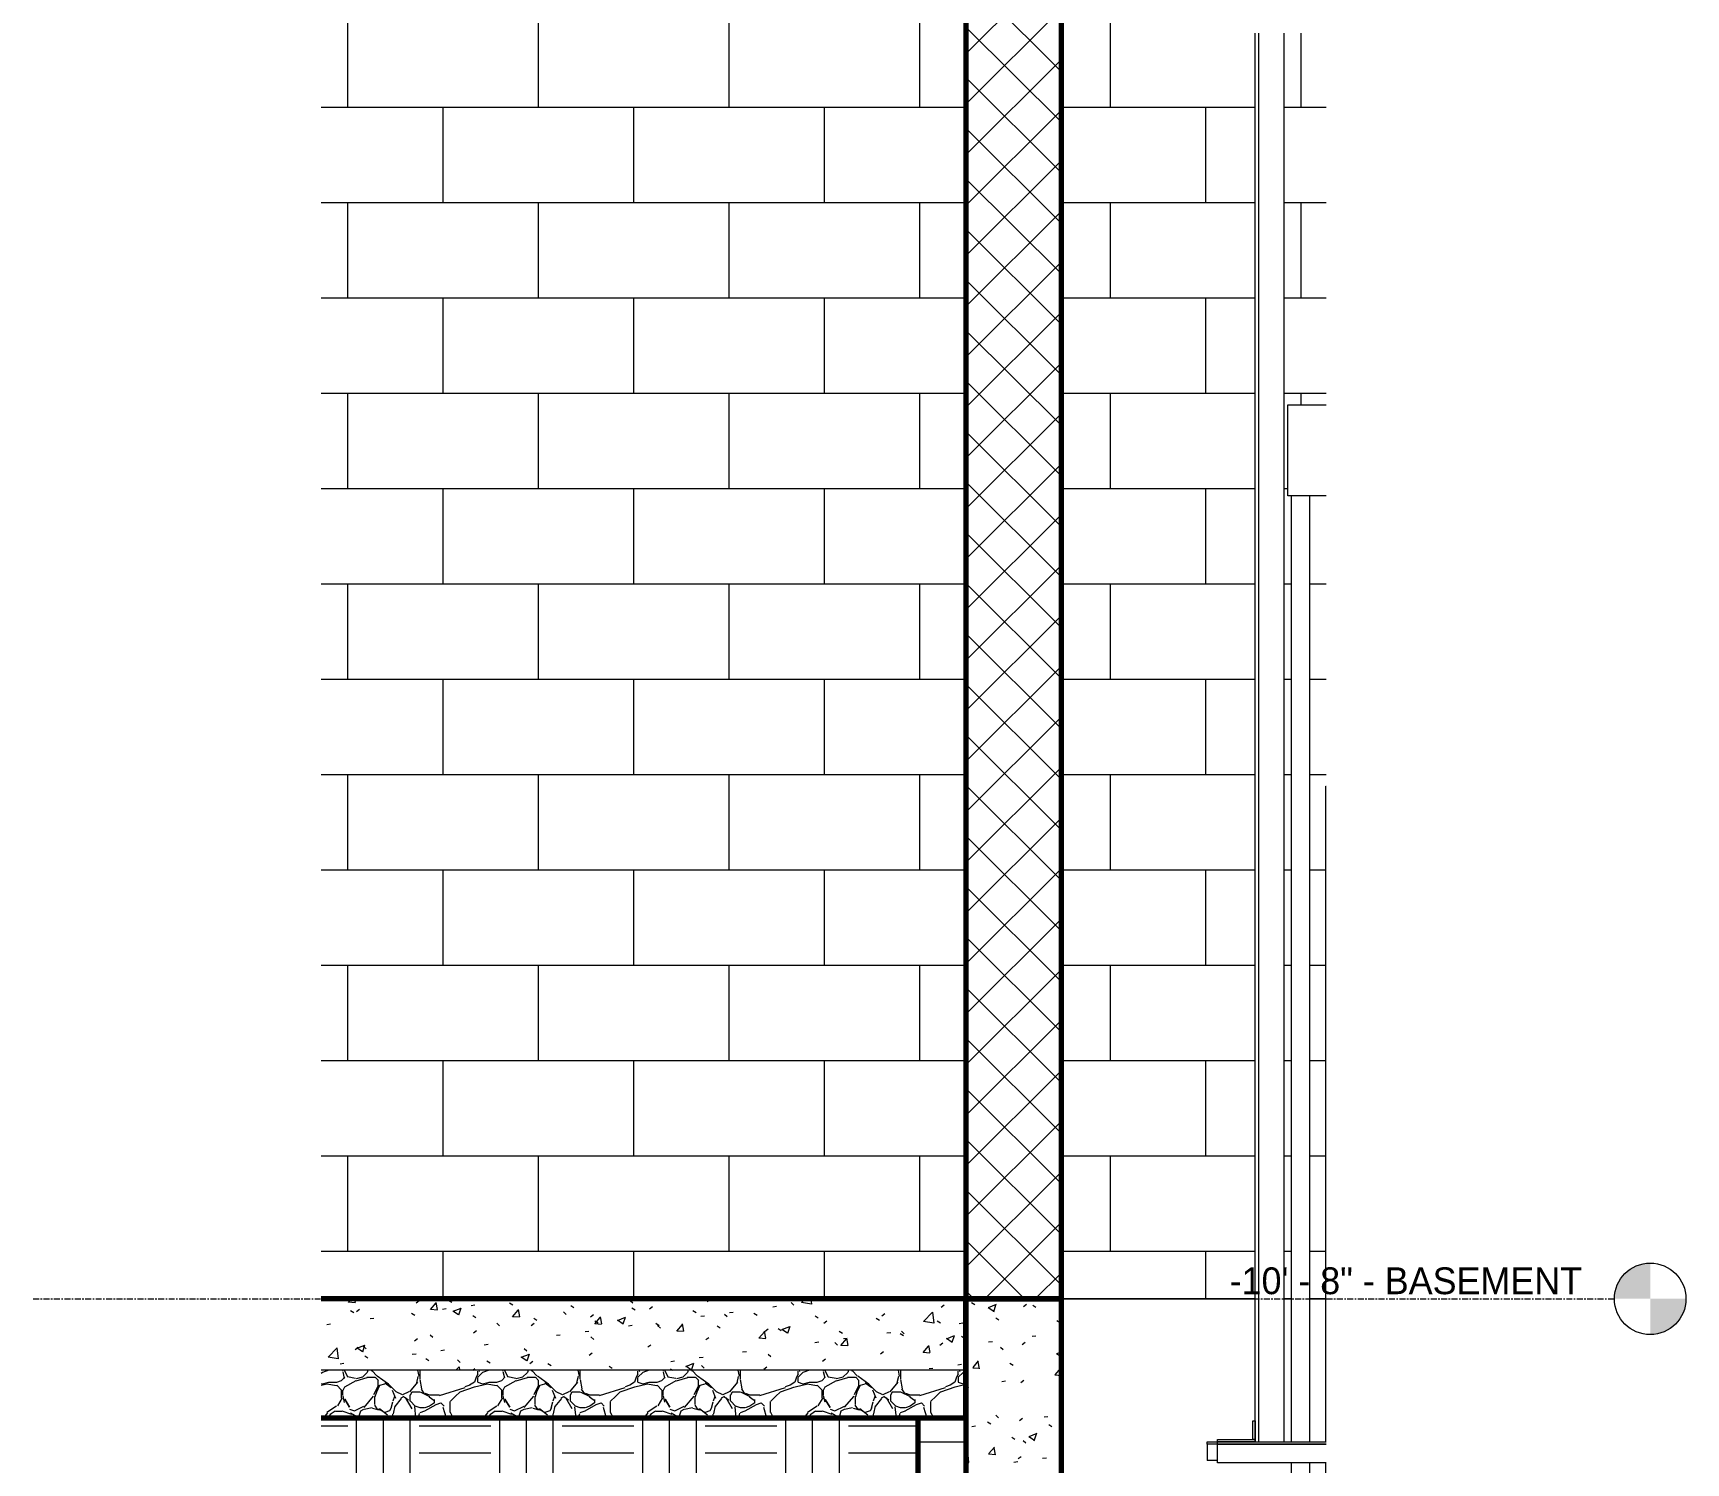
# Model space of a CAD drawing. Header units: inches. Extents: x -3449 to -2631, y -208 to 451.
# Drawn here: x -2769.7 to -2631.1, y -141.8 to -21.8 of the extents above; entities that cross this region are included whole.
import ezdxf

# ---------------------------------------------------------------- set-up
doc = ezdxf.new("R2010")
doc.units = ezdxf.units.IN
doc.header["$MEASUREMENT"] = 0
doc.linetypes.add('Grid Line 1_2_', pattern=[0.875, 0.5, -0.125, 0.125, -0.125])
for name, color, linetype, lineweight in [('0-4', 50, 'Continuous', 5), ('0-5', 55, 'Continuous', 18), ('A-FLOR-4', 192, 'Continuous', 70), ('A-FLOR-LEVL', 51, 'Continuous', 9), ('A-FLOR-LEVL-1', 51, 'Grid Line 1_2_', 9), ('A-FLOR-MCUT', 51, 'Continuous', 18), ('A-FLOR-PATT-1', 8, 'Continuous', 9), ('A-GENM-1', 135, 'Continuous', 9), ('A-WALL-1', 55, 'Continuous', 18), ('A-WALL-9', 250, 'Continuous', 70), ('A-WALL-PATT-1', 135, 'Continuous', 9), ('A-WALL-PATT-5', 45, 'Continuous', 9), ('C-TOPO', 7, 'Continuous', 9), ('C-TOPO-1', 7, 'Continuous', 70), ('C-TOPO-2', 135, 'Continuous', 9), ('G-IMPT-1', 1, 'Continuous', 9), ('S-FNDN-3', 55, 'Continuous', 18), ('S-FNDN-4', 250, 'Continuous', 70)]:
    doc.layers.add(name, color=color, linetype=linetype, lineweight=lineweight)
doc.styles.add('Century Gothic', font='ufonts.com_century-gothic.ttf', dxfattribs={"height": 2.25})
pattern_1 = [(0, (-3127.324, 138.832), (6, 6), [6, -6]), (0, (-3127.324, 141.082), (6, 6), [6, -6]), (0, (-3127.324, 143.332), (6, 6), [6, -6]), (90, (-3126.574, 144.082), (-6, 6), [6, -6]), (90, (-3124.324, 144.082), (-6, 6), [6, -6]), (90, (-3122.074, 144.082), (-6, 6), [6, -6])]

# ---------------------------------------------------------------- blocks, each defined once
blk = doc.blocks.new('CTR  - Topography_rvt-5-Section 62 - Callout 2')
at = {"layer": 'C-TOPO'}
h = blk.add_hatch(dxfattribs=at)
h.set_pattern_fill('FP_54', color=256, style=0, pattern_type=2)
h.set_pattern_definition(pattern_1)
h.paths.add_polyline_path([(-3607.25, -207.52), (-3599.32, -207.52), (-3599.32, -204), (-3611.32, -204), (-3611.32, -188), (-3599.32, -188), (-3599.32, -138.01), (-3649.4, -138.01), (-3649.4, -207.52), (-3611.32, -207.52)], flags=0)
h = blk.add_hatch(dxfattribs=at)
h.set_pattern_fill('FP_54', color=256, style=0, pattern_type=2)
h.set_pattern_definition(pattern_1)
h.paths.add_polyline_path([(-3565.1, -207.52), (-3565.1, -204), (-3599.32, -204), (-3599.32, -207.52)], flags=0)
at = {"layer": 'C-TOPO-1'}
for p, q in [((-3613.53, -138.01), (-3649.4, -138.01)), ((-3599.32, -138.01), (-3613.53, -138.01))]:
    blk.add_line(p, q, dxfattribs=at)
at = {"layer": 'C-TOPO-1', "flags": 128}
for points in [[(-3599.32, -188), (-3599.32, -167.43), (-3599.32, -138.01)], [(-3599.32, -188), (-3599.32, -162.15), (-3599.32, -138.01)]]:
    blk.add_lwpolyline(points, dxfattribs=at)
at = {"layer": 'C-TOPO-2'}
for p, q in [((-3613.53, -138.01), (-3649.4, -138.01)), ((-3599.32, -138.01), (-3613.53, -138.01)), ((-3599.32, -138.01), (-3599.32, -162.15)), ((-3599.32, -138.01), (-3599.32, -167.43)), ((-3599.32, -162.15), (-3599.32, -188)), ((-3599.32, -167.43), (-3599.32, -188))]:
    blk.add_line(p, q, dxfattribs=at)
blk = doc.blocks.new('Otis_G2S_06102019171910 - Duty_3000_Speed_150_Seismic_N_CwtLoc_L2_PitDepth_60_OpeningType_Front_CwtSafety_N_FRSAME_NPT-2125002-Section 62 - Callout 2')
at = {"layer": 'G-IMPT-1'}
for p, q in [((-3568.31, -52.98), (-3565.1, -52.98)), ((-3568.31, -60.62), (-3568.31, -52.98)), ((-3565.1, -60.62), (-3568.31, -60.62)), ((-3568, -140), (-3568, -60.62)), ((-3566.5, -60.62), (-3566.5, -140)), ((-3565.13, -84.98), (-3565.1, -84.98)), ((-3565.13, -140), (-3565.13, -84.98)), ((-3568, -172.31), (-3568, -141.77)), ((-3566.5, -141.77), (-3566.5, -172.31)), ((-3565.13, -172.31), (-3565.13, -141.77)), ((-3568.31, -172.31), (-3565.1, -172.31)), ((-3568.31, -177.59), (-3568.31, -172.31)), ((-3565.1, -177.59), (-3568.31, -177.59)), ((-3565.1, -186.43), (-3571.06, -186.43)), ((-3571.06, -188), (-3571.06, -186.43))]:
    blk.add_line(p, q, dxfattribs=at)
blk = doc.blocks.new('Otis_G2S_06102019171910 - Otis_G2S_06102019171910-2044336-Section 62 - Callout 2')
at = {"layer": 'A-GENM-1'}
for p, q in [((-3571.06, -140), (-3571.06, -21.77)), ((-3570.75, -140), (-3570.75, -21.77)), ((-3568.62, -140), (-3568.62, -21.77)), ((-3571.26, -138.23), (-3571.07, -138.23)), ((-3571.26, -139.8), (-3571.26, -138.23)), ((-3571.07, -138.23), (-3571.07, -139.8)), ((-3575.1, -140), (-3574.22, -140)), ((-3575.1, -140.2), (-3575.1, -140)), ((-3574.22, -139.8), (-3571.07, -139.8)), ((-3574.22, -140), (-3574.22, -139.8)), ((-3574.22, -140), (-3565.1, -140)), ((-3574.22, -140.2), (-3574.22, -140)), ((-3571.07, -140), (-3574.22, -140)), ((-3571.07, -139.8), (-3571.26, -139.8)), ((-3571.07, -139.8), (-3571.07, -140)), ((-3575.1, -140.2), (-3575.1, -141.57)), ((-3574.22, -140.2), (-3575.1, -140.2)), ((-3574.22, -140.2), (-3565.1, -140.2)), ((-3574.22, -141.77), (-3574.22, -140.2)), ((-3565.1, -140.2), (-3574.22, -140.2)), ((-3574.22, -141.57), (-3575.1, -141.57)), ((-3565.1, -141.77), (-3574.22, -141.77))]:
    blk.add_line(p, q, dxfattribs=at)
blk.add_blockref('Otis_G2S_06102019171910 - Duty_3000_Speed_150_Seismic_N_CwtLoc_L2_PitDepth_60_OpeningType_Front_CwtSafety_N_FRSAME_NPT-2125002-Section 62 - Callout 2', (0, 0))
blk = doc.blocks.new('CTR - 1st Phase -Stairs _ Elevators_rvt-5-Section 62 - Callout 2')
at = {"layer": 'A-WALL-PATT-1'}
h = blk.add_hatch(dxfattribs=at)
h.set_pattern_fill('FP_50', color=256, style=0, pattern_type=2)
h.set_pattern_definition([(0, (-3503.324, -164), (0, 8), []), (90, (-3503.324, -164), (-8, 8), [8, -8])])
h.paths.add_polyline_path([(-3568.62, -128), (-3568, -128), (-3568, -60.62), (-3568.31, -60.62), (-3568.31, -52.98), (-3565.1, -52.98), (-3565.1, -21.77), (-3568.62, -21.77), (-3568.62, -124.8)], flags=0)
h.paths.add_polyline_path([(-3566.5, -128), (-3565.13, -128), (-3565.13, -84.98), (-3565.1, -84.98), (-3565.1, -60.62), (-3566.5, -60.62), (-3566.5, -124.8)], flags=0)
h.paths.add_polyline_path([(-3587.32, -128), (-3571.06, -128), (-3571.06, -21.77), (-3574.22, -21.77), (-3574.22, -21.57), (-3575.1, -21.57), (-3575.1, -20), (-3574.22, -20), (-3574.22, -19.8), (-3571.26, -19.8), (-3571.26, -18.23), (-3571.07, -18.23), (-3571.07, -1.77), (-3574.22, -1.77), (-3574.22, -1.57), (-3575.1, -1.57), (-3575.1, 0), (-3574.22, 0), (-3574.22, 0.2), (-3571.26, 0.2), (-3571.26, 1.77), (-3571.07, 1.77), (-3571.06, 134.23), (-3574.22, 134.23), (-3574.22, 134.43), (-3575.1, 134.43), (-3575.1, 136), (-3574.22, 136), (-3574.22, 136.2), (-3571.26, 136.2), (-3571.26, 137.77), (-3571.07, 137.77), (-3571.07, 264.92), (-3579.63, 264.92), (-3579.63, 268), (-3579.1, 268), (-3579.1, 268.16), (-3579.16, 268.16), (-3579.16, 361), (-3571.06, 361), (-3571.06, 373.23), (-3574.22, 373.23), (-3574.22, 373.43), (-3575.1, 373.43), (-3575.1, 375), (-3574.22, 375), (-3574.22, 375.2), (-3571.26, 375.2), (-3571.26, 376.77), (-3571.07, 376.77), (-3571.07, 385.37), (-3572, 385.37), (-3572, 394.98), (-3572.19, 394.98), (-3572.19, 385.31), (-3572.56, 385.31), (-3572.56, 394.98), (-3572.37, 394.98), (-3572.37, 395.35), (-3565.1, 395.35), (-3565.1, 400.58), (-3567.21, 400.58), (-3567.21, 405.65), (-3565.1, 405.65), (-3565.1, 436), (-3587.32, 436), (-3587.32, -124.8)], flags=0)
h.paths.add_polyline_path([(-3565.1, -20), (-3565.1, -1.77), (-3568.62, -1.77), (-3568.62, -20)], flags=0)
h.paths.add_polyline_path([(-3565.1, 0), (-3565.1, 134.23), (-3568.62, 134.23), (-3568.62, 0)], flags=0)
h.paths.add_polyline_path([(-3565.1, 136), (-3565.1, 264.92), (-3568.62, 264.92), (-3568.62, 136)], flags=0)
h.paths.add_polyline_path([(-3565.1, 361), (-3565.1, 373.23), (-3568.62, 373.23), (-3568.62, 361), (-3567.26, 361)], flags=0)
h.paths.add_polyline_path([(-3568.62, 375), (-3565.1, 375), (-3565.1, 385.37), (-3568.62, 385.37)], flags=0)
h = blk.add_hatch(dxfattribs=at)
h.set_pattern_fill('FP_59', color=256, style=0, pattern_type=2)
h.set_pattern_definition([(0, (-3591.324, -172), (0, 8), []), (90, (-3591.324, -172), (-8, 8), [8, -8])])
h.paths.add_polyline_path([(-3595.32, -140), (-3595.32, -138), (-3599.32, -138.01), (-3599.32, -140)], flags=0)
h.paths.add_polyline_path([(-3613.53, -128), (-3595.32, -128), (-3595.32, -6), (-3649.4, -6), (-3649.4, -128)], flags=0)
h.paths.add_polyline_path([(-3649.4, 0), (-3595.32, 0), (-3595.32, 130), (-3649.4, 130), (-3649.4, 123.38)], flags=0)
h.paths.add_polyline_path([(-3595.32, 136), (-3595.32, 262), (-3649.4, 262), (-3649.4, 136)], flags=0)
h.paths.add_polyline_path([(-3649.4, 268), (-3595.32, 268), (-3595.32, 372), (-3649.4, 372), (-3649.4, 288.83)], flags=0)
h = blk.add_hatch(dxfattribs=at)
h.set_pattern_fill('FP_58', color=256, style=0, pattern_type=2)
h.set_pattern_definition([(50, (-3127.324, 138.832), (6.885997, -0.6021), [0.72, -7.92]), (355, (-3127.324, 138.832), (-1.33176, 7.22055), [0.576, -6.336]), (100.451, (-3126.75, 138.781), (5.55363, 6.61819), [0.612, -6.731]), (46.184, (-3127.324, 140.752), (10.24564, -1.58893), [1.08, -11.88]), (96.636, (-3126.47, 140.619), (8.97244, 9.35152), [0.918, -10.096]), (351.184, (-3127.324, 140.752), (8.9732, 9.35123), [0.864, -9.504]), (21, (-3126.364, 140.272), (5.730726, -3.865003), [0.72, -7.92]), (326, (-3126.364, 140.272), (2.33581, 6.96088), [0.576, -6.336]), (71.451, (-3125.886, 139.95), (8.065876, 3.09595), [0.612, -6.731]), (37.5, (-3127.324, 138.832), (0.116866, 3.195478), [0.317, -5.942, 0.317, -6.115, -6.36]), (37.5, (-3127.324, 138.832), (0.116866, 3.195478), [-12.691, 0.317, -6.043]), (7.5, (-3127.324, 138.832), (2.52543, 3.786025), [0.317, -3.35, 0.317, -5.798, -2.424]), (7.5, (-3127.324, 138.832), (2.52543, 3.786025), [-9.782, 0.317, -2.107]), (327.5, (-3129.465, 138.832), (5.124369, -0.216176), [0.317, -2.083, 0.317, -7.171, -9.936]), (327.5, (-3129.465, 138.832), (5.124369, -0.216176), [-9.888, 0.317, -9.619]), (317.5, (-3130.425, 138.832), (5.598326, 0.96141), [0.317, -2.803, 0.317, -4.656, -7.056]), (317.5, (-3130.425, 138.832), (5.598326, 0.96141), [-8.093, 0.317, -6.739])])
h.paths.add_polyline_path([(-3587.32, -188), (-3587.32, -128), (-3595.32, -128), (-3595.32, -188)], flags=0)
at = {"layer": 'A-WALL-PATT-5'}
h = blk.add_hatch(dxfattribs=at)
h.set_pattern_fill('FP_60', color=256, style=0, pattern_type=2)
h.set_pattern_definition([(45, (-3127.324, 138.832), (-2.12132, 2.12132), []), (135, (-3127.324, 138.832), (-2.12132, -2.12132), [])])
h.paths.add_polyline_path([(-3587.32, -128), (-3587.32, 436), (-3595.32, 436), (-3595.32, -128)], flags=0)
at = {"layer": 'A-WALL-1'}
for p, q in [((-3587.32, -128), (-3571.06, -128)), ((-3568.62, -128), (-3568, -128)), ((-3566.5, -128), (-3565.13, -128))]:
    blk.add_line(p, q, dxfattribs=at)
at = {"layer": 'A-WALL-9'}
for p, q in [((-3595.32, 436), (-3595.32, -128)), ((-3587.32, -128), (-3587.32, 436)), ((-3595.32, -128), (-3587.32, -128))]:
    blk.add_line(p, q, dxfattribs=at)
at = {"layer": 'S-FNDN-3'}
for p, q in [((-3571.06, -128), (-3587.32, -128)), ((-3568, -128), (-3568.62, -128)), ((-3565.13, -128), (-3566.5, -128)), ((-3599.32, -140), (-3595.32, -140))]:
    blk.add_line(p, q, dxfattribs=at)
at = {"layer": 'S-FNDN-4'}
for p, q in [((-3587.32, -128), (-3595.32, -128)), ((-3595.32, -128), (-3595.32, -188)), ((-3587.32, -188), (-3587.32, -128))]:
    blk.add_line(p, q, dxfattribs=at)
at = {"layer": '0-5'}
blk.add_blockref('Otis_G2S_06102019171910 - Otis_G2S_06102019171910-2044336-Section 62 - Callout 2', (0, 0), dxfattribs=at)
blk = doc.blocks.new('Level - Level Head - Circle-50818-Section 62 - Callout 2')
at = {"layer": 'A-FLOR-LEVL'}
h = blk.add_hatch(color=256, dxfattribs=at)
edge = h.paths.add_edge_path(flags=0)
edge.add_line((-3537.92, 0), (-3540.92, 0))
edge.add_arc((-3537.92, 0), 3, 90, 180, ccw=False)
edge.add_line((-3537.92, 3), (-3537.92, 0))
h = blk.add_hatch(color=256, dxfattribs=at)
edge = h.paths.add_edge_path(flags=0)
edge.add_line((-3537.92, -3), (-3537.92, 0))
edge.add_line((-3537.92, 0), (-3534.92, 0))
edge.add_arc((-3537.92, 0), 3, 270, 360, ccw=False)
blk.add_circle((-3537.92, 0), 3, dxfattribs=at)

msp = doc.modelspace()

# ---------------------------------------------------------------- hatches: boundary and pattern name
at = {"layer": 'A-FLOR-PATT-1'}
h = msp.add_hatch(dxfattribs=at)
h.set_pattern_fill('FP_58', color=256, style=0, pattern_type=2)
h.set_pattern_definition([(50, (-2223.454, 138.832), (6.885997, -0.602097), [0.72, -7.92]), (355, (-2223.454, 138.832), (-1.331756, 7.22055), [0.576, -6.336]), (100.451, (-2222.88, 138.781), (5.55363, 6.61819), [0.612, -6.731]), (46.184, (-2223.454, 140.752), (10.24564, -1.58893), [1.08, -11.88]), (96.636, (-2222.6, 140.619), (8.97244, 9.35152), [0.918, -10.096]), (351.184, (-2223.454, 140.752), (8.9732, 9.35123), [0.864, -9.504]), (21, (-2222.494, 140.272), (5.730726, -3.865003), [0.72, -7.92]), (326, (-2222.494, 140.272), (2.33581, 6.96088), [0.576, -6.336]), (71.451, (-2222.016, 139.95), (8.065876, 3.09595), [0.612, -6.731]), (37.5, (-2223.454, 138.832), (0.116866, 3.195478), [0.317, -5.942, 0.317, -6.115, -6.36]), (37.5, (-2223.454, 138.832), (0.116866, 3.195478), [-12.691, 0.317, -6.043]), (7.5, (-2223.454, 138.832), (2.52543, 3.786025), [0.317, -3.35, 0.317, -5.798, -2.424]), (7.5, (-2223.454, 138.832), (2.52543, 3.786025), [-9.782, 0.317, -2.107]), (327.5, (-2225.595, 138.832), (5.124369, -0.216176), [0.317, -2.083, 0.317, -7.171, -9.936]), (327.5, (-2225.595, 138.832), (5.124369, -0.216176), [-9.888, 0.317, -9.619]), (317.5, (-2226.555, 138.832), (5.598326, 0.96141), [0.317, -2.803, 0.317, -4.656, -7.056]), (317.5, (-2226.555, 138.832), (5.598326, 0.96141), [-8.093, 0.317, -6.739])])
h.paths.add_polyline_path([(-2691.45, -134), (-2691.45, -128), (-2745.53, -128), (-2745.53, -134), (-2695.45, -134)], flags=0)
h = msp.add_hatch(dxfattribs=at)
h.set_pattern_fill('FP_61', color=256, style=0, pattern_type=2)
h.set_pattern_definition([(212.005, (-2224.26, 140.847), (-40.310627, -26.8730086), [1.268, -125.493]), (213.69, (-2223.454, 141.385), (-13.436241, -13.436764), [0.969, -47.478]), (198.435, (-2223.051, 141.519), (-26.873024, -13.436542), [0.425, -42.065]), (180, (-2222.513, 141.519), (-2e-15, -13.437), [0.537, -12.899]), (161.565, (-2222.11, 141.385), (-13.436518, 1.2e-05), [0.425, -42.065]), (333.435, (-2221.976, 151.059), (13.43653, 1e-05), [0.601, -29.444]), (296.565, (-2222.11, 151.328), (13.43652, -13.436544), [0.3, -29.745]), (270, (-2222.11, 152), (13.437, 8e-16), [0.672, -12.765]), (186.34, (-2221.976, 143.266), (-107.492657, -13.4363962), [1.217, -120.457]), (296.565, (-2219.02, 151.596), (13.43652, -13.436544), [0.3, -29.745]), (303.69, (-2219.288, 152), (13.436764, -13.436241), [0.484, -47.962]), (229.399, (-2217.139, 146.087), (-67.1828397, -80.6196216), [1.239, -122.641]), (243.435, (-2216.735, 146.894), (1e-05, -13.43653), [0.901, -29.144]), (213.69, (-2212.033, 145.416), (-13.436241, -13.436764), [0.484, -47.962]), (33.69, (-2216.064, 141.653), (13.436241, 13.436764), [0.484, -47.962]), (0, (-2216.332, 141.653), (0, 13.437), [0.269, -13.168]), (333.435, (-2216.601, 141.788), (13.43653, 1e-05), [0.3, -29.745]), (284.036, (-2216.735, 142.325), (13.436545, -40.30972), [0.554, -54.847]), (270, (-2216.735, 142.594), (13.437, 8e-16), [0.269, -13.168]), (243.435, (-2216.735, 142.863), (1e-05, -13.43653), [0.3, -29.745]), (135, (-2216.735, 142.997), (-13.43644, 9e-16), [0.19, -18.812]), (90, (-2216.735, 142.863), (-13.437, 8e-16), [0.134, -13.302]), (18.435, (-2211.898, 149.044), (26.873024, 13.436542), [0.85, -41.641]), (6.34, (-2211.092, 149.312), (107.492657, 13.4363962), [1.217, -120.457]), (180, (-2211.629, 146.087), (-2e-15, -13.437), [0.806, -12.63]), (197.354, (-2209.48, 146.759), (-40.3099621, -13.4370921), [2.252, -222.987]), (198.435, (-2209.077, 146.894), (-26.873024, -13.436542), [0.425, -42.065]), (213.69, (-2208.673, 147.162), (-13.436241, -13.436764), [0.484, -47.962]), (251.565, (-2208.539, 147.565), (-1.2e-05, -13.436518), [0.425, -42.065]), (243.435, (-2208.405, 147.834), (1e-05, -13.43653), [0.3, -29.745]), (270, (-2208.405, 148.103), (13.437, 8e-16), [0.269, -13.168]), (293.199, (-2208.808, 149.044), (13.4363854, -26.872947), [1.023, -101.307]), (315, (-2209.211, 149.447), (13.43644, 0), [0.57, -18.432]), (0, (-2209.883, 149.447), (0, 13.437), [0.672, -12.765]), (341.565, (-2212.839, 146.222), (13.436518, -1.2e-05), [0.425, -42.065]), (303.69, (-2213.108, 146.625), (13.436764, -13.436241), [0.484, -47.962]), (279.462, (-2213.242, 147.431), (13.43628, -67.183201), [0.817, -80.915]), (270, (-2213.242, 148.237), (13.437, 8e-16), [0.806, -12.63]), (239.036, (-2212.839, 148.909), (-13.4372, -26.873257), [0.783, -77.565]), (188.13, (-2211.898, 149.044), (-80.6200966, -13.436299), [0.95, -94.061]), (116.565, (-2221.841, 148.64), (-13.43652, 13.436544), [0.3, -29.745]), (135, (-2221.573, 148.372), (-13.43644, 9e-16), [0.38, -18.622]), (168.69, (-2220.901, 148.237), (-13.436897, 0.000212), [0.685, -67.829]), (191.31, (-2220.229, 148.372), (-53.746592, -13.436568), [0.685, -67.829]), (194.036, (-2219.691, 148.506), (-40.30972, -13.436545), [0.554, -54.847]), (236.31, (-2219.423, 148.909), (-13.436194, -26.8733), [0.484, -47.962]), (236.31, (-2219.154, 149.312), (-13.436194, -26.8733), [0.484, -47.962]), (270, (-2219.154, 149.715), (13.437, 8e-16), [0.403, -13.034]), (291.801, (-2219.423, 150.387), (13.436166, -26.872997), [0.724, -71.635]), (116.565, (-2219.288, 147.565), (-13.43652, 13.436544), [0.601, -29.444]), (168.69, (-2218.617, 147.431), (-13.436897, 0.000212), [0.685, -67.829]), (194.036, (-2218.079, 147.565), (-40.30972, -13.436545), [0.554, -54.847]), (225, (-2217.676, 147.969), (9e-16, -13.43644), [0.57, -18.432]), (251.565, (-2217.542, 148.372), (-1.2e-05, -13.436518), [0.425, -42.065]), (296.565, (-2217.81, 148.909), (13.43652, -13.436544), [0.601, -29.444]), (315, (-2218.079, 149.178), (13.43644, 0), [0.38, -18.622]), (326.31, (-2218.482, 149.447), (26.8733, -13.436194), [0.484, -47.962]), (0, (-2218.751, 149.447), (0, 13.437), [0.269, -13.168]), (33.69, (-2219.154, 149.178), (13.436241, 13.436764), [0.484, -47.962]), (71.565, (-2219.288, 148.775), (1.2e-05, 13.436518), [0.425, -42.065]), (63.435, (-2219.423, 148.506), (-1e-05, 13.43653), [0.3, -29.745]), (71.565, (-2219.557, 148.103), (1.2e-05, 13.436518), [0.425, -42.065]), (104.036, (-2219.557, 147.565), (-13.436545, 40.30972), [0.554, -54.847]), (45, (-2219.826, 147.297), (0, 13.43644), [0.38, -18.622]), (18.435, (-2220.229, 147.162), (26.873024, 13.436542), [0.425, -42.065]), (0, (-2220.901, 147.162), (0, 13.437), [0.672, -12.765]), (14.036, (-2221.438, 147.028), (40.30972, 13.436545), [0.554, -54.847]), (341.565, (-2221.841, 147.162), (13.436518, -1.2e-05), [0.425, -42.065]), (270, (-2221.841, 147.565), (13.437, 8e-16), [0.403, -13.034]), (225, (-2221.438, 147.969), (9e-16, -13.43644), [0.57, -18.432]), (198.435, (-2220.632, 148.237), (-26.873024, -13.436542), [0.85, -41.641]), (180, (-2219.96, 148.237), (-2e-15, -13.437), [0.672, -12.765]), (153.435, (-2219.691, 148.103), (-13.43653, -1e-05), [0.3, -29.745]), (206.565, (-2214.586, 145.953), (-13.436544, -13.43652), [0.3, -29.745]), (146.31, (-2214.182, 145.684), (-26.8733, 13.436194), [0.484, -47.962]), (119.745, (-2213.645, 144.744), (-40.3105597, 67.1832064), [1.083, -107.246]), (95.711, (-2213.511, 143.4), (-13.4375424, 120.930058), [1.35, -133.686]), (90, (-2213.511, 143.266), (-13.437, 8e-16), [0.134, -13.302]), (63.435, (-2213.645, 142.997), (-1e-05, 13.43653), [0.3, -29.745]), (26.565, (-2213.914, 142.863), (13.436544, 13.43652), [0.3, -29.745]), (0, (-2214.317, 142.863), (0, 13.437), [0.403, -13.034]), (0, (-2214.451, 142.863), (0, 13.437), [0.134, -13.302]), (0, (-2214.72, 142.863), (0, 13.437), [0.269, -13.168]), (326.31, (-2215.123, 143.131), (26.8733, -13.436194), [0.484, -47.962]), (333.435, (-2215.392, 143.266), (13.43653, 1e-05), [0.3, -29.745]), (284.036, (-2215.526, 143.803), (13.436545, -40.30972), [0.554, -54.847]), (270, (-2215.526, 144.072), (13.437, 8e-16), [0.269, -13.168]), (270, (-2215.526, 144.475), (13.437, 8e-16), [0.403, -13.034]), (258.69, (-2215.392, 145.147), (-0.000212, -13.436897), [0.685, -67.829]), (231.34, (-2214.854, 145.819), (-40.3101895, -53.745816), [0.86, -85.176]), (270, (-2212.033, 145.55), (13.437, 8e-16), [0.134, -13.302]), (270, (-2212.033, 145.684), (13.437, 8e-16), [0.134, -13.302]), (326.31, (-2212.436, 145.953), (26.8733, -13.436194), [0.484, -47.962]), (333.435, (-2213.242, 146.356), (13.43653, 1e-05), [0.901, -29.144]), (0, (-2213.914, 146.356), (0, 13.437), [0.672, -12.765]), (63.435, (-2214.048, 146.087), (-1e-05, 13.43653), [0.3, -29.745]), (90, (-2214.048, 145.55), (-13.437, 8e-16), [0.537, -12.899]), (135, (-2213.645, 145.147), (-13.43644, 9e-16), [0.57, -18.432]), (161.565, (-2213.242, 145.013), (-13.436518, 1.2e-05), [0.425, -42.065]), (180, (-2212.839, 145.013), (-2e-15, -13.437), [0.403, -13.034]), (198.435, (-2212.436, 145.147), (-26.873024, -13.436542), [0.425, -42.065]), (351.87, (-2217.676, 152.403), (13.437009, -0.000259), [1.9, -93.111]), (14.036, (-2218.213, 152.268), (40.30972, 13.436545), [0.554, -54.847]), (53.13, (-2218.617, 151.731), (26.873672, 40.309752), [0.672, -66.511]), (95.194, (-2218.482, 150.253), (-13.4351326, 134.3664647), [1.484, -146.928]), (101.31, (-2218.348, 149.581), (-13.436568, 53.746592), [0.685, -67.829]), (143.13, (-2217.81, 149.178), (-40.309752, 26.873672), [0.672, -66.511]), (161.565, (-2217.407, 149.044), (-13.436518, 1.2e-05), [0.425, -42.065]), (198.435, (-2217.004, 149.178), (-26.873024, -13.436542), [0.425, -42.065]), (225, (-2216.332, 149.85), (9e-16, -13.43644), [0.95, -18.052]), (228.814, (-2215.392, 150.925), (-80.6198072, -94.0561774), [1.428, -141.405]), (251.565, (-2215.257, 151.328), (-1.2e-05, -13.436518), [0.425, -42.065]), (270, (-2215.257, 151.462), (13.437, 8e-16), [0.134, -13.302]), (288.435, (-2215.392, 151.865), (13.436542, -26.873024), [0.425, -42.065]), (326.31, (-2215.795, 152.134), (26.8733, -13.436194), [0.484, -47.962]), (90, (-2221.976, 148.909), (-13.437, 8e-16), [0.941, -12.496]), (338.199, (-2220.095, 150.656), (40.309912, -13.436441), [0.724, -71.635]), (0, (-2220.901, 150.656), (0, 13.437), [0.806, -12.63]), (30.964, (-2221.573, 150.253), (40.310285, 26.873314), [0.783, -77.565]), (45, (-2221.976, 149.85), (0, 13.43644), [0.57, -18.432]), (90, (-2224.126, 144.609), (-13.437, 8e-16), [0.941, -12.496]), (116.565, (-2223.722, 143.803), (-13.43652, 13.436544), [0.901, -29.144]), (153.435, (-2222.916, 143.4), (-13.43653, -1e-05), [0.901, -29.144]), (180, (-2222.244, 143.4), (-2e-15, -13.437), [0.672, -12.765]), (218.66, (-2221.573, 143.938), (-13.436833, -13.4362984), [0.86, -85.176]), (231.34, (-2221.035, 144.609), (-40.3101895, -53.745816), [0.86, -85.176]), (213.69, (-2220.229, 145.147), (-13.436241, -13.436764), [0.969, -47.478]), (239.036, (-2219.826, 145.819), (-13.4372, -26.873257), [0.783, -77.565]), (270, (-2219.826, 146.087), (13.437, 8e-16), [0.269, -13.168]), (270, (-2219.826, 146.491), (13.437, 8e-16), [0.403, -13.034]), (315, (-2220.229, 146.894), (13.43644, 0), [0.57, -18.432]), (350.538, (-2221.035, 147.028), (13.4368224, 7.56e-05), [0.817, -80.915]), (14.036, (-2222.11, 146.759), (40.30972, 13.436545), [1.108, -54.293]), (18.435, (-2223.319, 146.356), (26.873024, 13.436542), [1.275, -41.216]), (45, (-2223.722, 145.953), (0, 13.43644), [0.57, -18.432]), (45, (-2224.126, 145.55), (0, 13.43644), [0.57, -18.432]), (108.435, (-2221.17, 142.594), (-13.436542, 26.873024), [0.85, -41.641]), (126.87, (-2220.766, 142.056), (-13.436224, 13.436576), [0.672, -66.511]), (146.31, (-2220.363, 141.788), (-26.8733, 13.436194), [0.484, -47.962]), (161.565, (-2219.96, 141.653), (-13.436518, 1.2e-05), [0.425, -42.065]), (135, (-2219.557, 141.25), (-13.43644, 9e-16), [0.57, -18.432]), (161.565, (-2219.154, 141.116), (-13.436518, 1.2e-05), [0.425, -42.065]), (180, (-2218.751, 141.116), (-2e-15, -13.437), [0.403, -13.034]), (206.565, (-2218.482, 141.25), (-13.436544, -13.43652), [0.3, -29.745]), (206.565, (-2217.945, 141.519), (-13.436544, -13.43652), [0.601, -29.444]), (189.462, (-2217.139, 141.653), (-67.183201, -13.43628), [0.817, -80.915]), (243.435, (-2216.87, 142.191), (1e-05, -13.43653), [0.601, -29.444]), (270, (-2216.87, 142.325), (13.437, 8e-16), [0.134, -13.302]), (270, (-2216.87, 142.594), (13.437, 8e-16), [0.269, -13.168]), (326.31, (-2217.273, 143.4), (26.8733, -13.436194), [0.484, -47.962]), (327.995, (-2218.348, 144.072), (67.1829352, -40.309468), [1.268, -125.493]), (329.036, (-2219.02, 144.475), (26.873257, -13.4372), [0.783, -77.565]), (341.565, (-2219.826, 144.744), (13.436518, -1.2e-05), [0.85, -41.641]), (0, (-2220.363, 144.744), (0, 13.437), [0.537, -12.899]), (33.69, (-2220.766, 144.475), (13.436241, 13.436764), [0.484, -47.962]), (53.13, (-2221.17, 143.938), (26.873672, 40.309752), [0.672, -66.511]), (63.435, (-2221.438, 143.4), (-1e-05, 13.43653), [0.601, -29.444]), (225, (-2215.257, 142.325), (9e-16, -13.43644), [0.57, -18.432]), (236.31, (-2214.989, 142.728), (-13.436194, -26.8733), [0.484, -47.962]), (270, (-2214.989, 142.863), (13.437, 8e-16), [0.134, -13.302]), (315, (-2215.257, 143.131), (13.43644, 0), [0.38, -18.622]), (333.435, (-2215.795, 143.4), (13.43653, 1e-05), [0.601, -29.444]), (18.435, (-2216.601, 143.131), (26.873024, 13.436542), [0.85, -41.641]), (75.964, (-2216.735, 142.594), (-0.0003, 13.436231), [0.554, -54.847]), (71.565, (-2222.782, 140.041), (1.2e-05, 13.436518), [0.425, -42.065]), (135, (-2222.513, 139.772), (-13.43644, 9e-16), [0.38, -18.622]), (146.31, (-2222.11, 139.504), (-26.8733, 13.436194), [0.484, -47.962]), (153.435, (-2221.573, 139.235), (-13.43653, -1e-05), [0.601, -29.444]), (180, (-2221.438, 139.235), (-2e-15, -13.437), [0.134, -13.302]), (161.565, (-2221.035, 139.1), (-13.436518, 1.2e-05), [0.425, -42.065]), (180, (-2220.498, 139.1), (-2e-15, -13.437), [0.537, -12.899]), (198.435, (-2220.095, 139.235), (-26.873024, -13.436542), [0.425, -42.065]), (210.964, (-2219.423, 139.638), (-40.310285, -26.873314), [0.783, -77.565]), (206.565, (-2219.154, 139.772), (-13.436544, -13.43652), [0.3, -29.745]), (251.565, (-2219.02, 140.175), (-1.2e-05, -13.436518), [0.425, -42.065]), (303.69, (-2219.288, 140.578), (13.436764, -13.436241), [0.484, -47.962]), (306.87, (-2219.691, 141.116), (13.436224, -13.436576), [0.672, -66.511]), (323.13, (-2220.229, 141.519), (40.309752, -26.873672), [0.672, -66.511]), (345.964, (-2220.766, 141.653), (13.436231, 0.0003), [0.554, -54.847]), (18.435, (-2221.17, 141.519), (26.873024, 13.436542), [0.425, -42.065]), (30.964, (-2221.841, 141.116), (40.310285, 26.873314), [0.783, -77.565]), (39.806, (-2222.648, 140.444), (13.4366017, 13.436291), [1.049, -103.894]), (135, (-2218.617, 139.235), (-13.43644, 9e-16), [0.19, -18.812]), (153.435, (-2218.348, 139.1), (-13.43653, -1e-05), [0.3, -29.745]), (191.31, (-2217.676, 139.235), (-53.746592, -13.436568), [0.685, -67.829]), (165.964, (-2217.139, 139.1), (-13.436231, -0.0003), [0.554, -54.847]), (175.236, (-2215.526, 138.966), (-13.4364265, -8.2e-05), [1.618, -160.181]), (206.565, (-2215.257, 139.1), (-13.436544, -13.43652), [0.3, -29.745]), (225, (-2214.989, 139.369), (9e-16, -13.43644), [0.38, -18.622]), (270, (-2214.989, 140.041), (13.437, 8e-16), [0.672, -12.765]), (270, (-2214.989, 140.444), (13.437, 8e-16), [0.403, -13.034]), (308.66, (-2215.526, 141.116), (13.4362984, -13.436833), [0.86, -85.176]), (338.199, (-2216.198, 141.385), (40.309912, -13.436441), [0.724, -71.635]), (348.69, (-2216.87, 141.519), (13.436897, -0.000212), [0.685, -67.829]), (18.435, (-2218.079, 141.116), (26.873024, 13.436542), [1.275, -41.216]), (36.87, (-2218.617, 140.713), (13.436576, 13.436224), [0.672, -66.511]), (68.199, (-2218.885, 140.041), (13.436441, 40.309912), [0.724, -71.635]), (101.31, (-2218.751, 139.369), (-13.436568, 53.746592), [0.685, -67.829]), (348.69, (-2219.96, 152.134), (13.436897, -0.000212), [0.685, -67.829]), (354.806, (-2221.438, 152.268), (13.4361385, -0.000352), [1.484, -146.928]), (0, (-2221.841, 152.268), (0, 13.437), [0.403, -13.034]), (45, (-2222.11, 152), (0, 13.43644), [0.38, -18.622]), (180, (-2221.035, 150.79), (-2e-15, -13.437), [0.403, -13.034]), (188.13, (-2220.095, 150.925), (-80.6200966, -13.436299), [0.95, -94.061]), (172.875, (-2219.02, 150.79), (-13.436807, -0.000376), [1.083, -107.246]), (225, (-2218.885, 150.925), (9e-16, -13.43644), [0.19, -18.812]), (270, (-2218.885, 151.328), (13.437, 8e-16), [0.403, -13.034]), (161.565, (-2214.586, 151.731), (-13.436518, 1.2e-05), [0.425, -42.065]), (180, (-2214.048, 151.731), (-2e-15, -13.437), [0.537, -12.899]), (198.435, (-2213.645, 151.865), (-26.873024, -13.436542), [0.425, -42.065]), (170.538, (-2212.839, 151.731), (-13.4368224, -7.56e-05), [0.817, -80.915]), (213.69, (-2212.436, 152), (-13.436241, -13.436764), [0.484, -47.962]), (270, (-2212.436, 152.134), (13.437, 8e-16), [0.134, -13.302]), (296.565, (-2212.57, 152.403), (13.43652, -13.436544), [0.3, -29.745]), (341.565, (-2213.376, 152.671), (13.436518, -1.2e-05), [0.85, -41.641]), (341.565, (-2214.182, 152.94), (13.436518, -1.2e-05), [0.85, -41.641]), (14.036, (-2214.72, 152.806), (40.30972, 13.436545), [0.554, -54.847]), (45, (-2215.123, 152.403), (0, 13.43644), [0.57, -18.432]), (104.036, (-2214.989, 151.865), (-13.436545, 40.30972), [0.554, -54.847]), (0, (-2225.469, 140.175), (0, 13.437), [0.134, -13.302]), (315, (-2225.738, 140.444), (13.43644, 0), [0.38, -18.622]), (274.764, (-2225.872, 142.056), (13.437683, -147.8026), [1.618, -160.181]), (255.964, (-2225.738, 142.594), (0.0003, -13.436231), [0.554, -54.847]), (225, (-2225.469, 142.863), (9e-16, -13.43644), [0.38, -18.622]), (198.435, (-2224.26, 143.266), (-26.873024, -13.436542), [1.275, -41.216]), (180, (-2224.126, 143.266), (-2e-15, -13.437), [0.134, -13.302]), (171.87, (-2223.185, 143.131), (-13.437009, 0.000259), [0.95, -94.061]), (146.31, (-2221.573, 142.997), (-26.8733, 13.436194), [0.484, -47.962]), (108.435, (-2221.304, 142.191), (-13.436542, 26.873024), [0.85, -41.641]), (90, (-2221.304, 142.056), (-13.437, 8e-16), [0.134, -13.302]), (71.565, (-2221.438, 141.653), (1.2e-05, 13.436518), [0.425, -42.065]), (26.565, (-2221.707, 141.519), (13.436544, 13.43652), [0.3, -29.745]), (18.435, (-2222.11, 141.385), (26.873024, 13.436542), [0.425, -42.065]), (126.87, (-2214.854, 140.444), (-13.436224, 13.436576), [0.672, -66.511]), (123.69, (-2214.586, 140.041), (-13.436764, 13.436241), [0.484, -47.962]), (149.036, (-2213.914, 139.638), (-26.873257, 13.4372), [0.783, -77.565]), (168.69, (-2213.242, 139.504), (-13.436897, 0.000212), [0.685, -67.829]), (213.69, (-2212.839, 139.772), (-13.436241, -13.436764), [0.484, -47.962]), (251.565, (-2212.704, 140.175), (-1.2e-05, -13.436518), [0.425, -42.065]), (270, (-2212.704, 140.31), (13.437, 8e-16), [0.134, -13.302]), (279.462, (-2212.839, 141.116), (13.43628, -67.183201), [0.817, -80.915]), (243.435, (-2212.704, 141.385), (1e-05, -13.43653), [0.3, -29.745]), (270, (-2212.704, 141.519), (13.437, 8e-16), [0.134, -13.302]), (296.565, (-2213.108, 142.325), (13.43652, -13.436544), [0.901, -29.144]), (329.036, (-2213.779, 142.728), (26.873257, -13.4372), [0.783, -77.565]), (8.13, (-2214.72, 142.594), (80.6200966, 13.436299), [0.95, -94.061]), (45, (-2215.257, 142.056), (0, 13.43644), [0.76, -18.242]), (45, (-2215.526, 141.788), (0, 13.43644), [0.38, -18.622]), (90, (-2215.526, 141.385), (-13.437, 8e-16), [0.403, -13.034]), (123.69, (-2215.257, 140.982), (-13.436764, 13.436241), [0.484, -47.962]), (101.31, (-2213.242, 143.4), (-13.436568, 53.746592), [0.685, -67.829]), (108.435, (-2213.108, 142.997), (-13.436542, 26.873024), [0.425, -42.065]), (135, (-2212.973, 142.863), (-13.43644, 9e-16), [0.19, -18.812]), (180, (-2212.57, 142.863), (-2e-15, -13.437), [0.403, -13.034]), (213.69, (-2212.167, 143.131), (-13.436241, -13.436764), [0.484, -47.962]), (187.125, (-2211.092, 143.266), (-94.0566594, -13.437028), [1.083, -107.246]), (236.31, (-2210.823, 143.669), (-13.436194, -26.8733), [0.484, -47.962]), (270, (-2210.823, 143.803), (13.437, 8e-16), [0.134, -13.302]), (288.435, (-2210.958, 144.206), (13.436542, -26.873024), [0.425, -42.065]), (285.945, (-2211.226, 145.147), (13.4366066, -40.309649), [0.978, -96.842]), (315, (-2211.495, 145.416), (13.43644, 0), [0.38, -18.622]), (18.435, (-2211.898, 145.281), (26.873024, 13.436542), [0.425, -42.065]), (29.745, (-2212.839, 144.744), (67.1832064, 40.3105597), [1.083, -107.246]), (18.435, (-2213.242, 144.609), (26.873024, 13.436542), [0.425, -42.065]), (75.964, (-2213.376, 144.072), (-0.0003, 13.436231), [0.554, -54.847]), (180, (-2217.273, 147.565), (-2e-15, -13.437), [0.403, -13.034]), (180, (-2217.004, 147.565), (-2e-15, -13.437), [0.269, -13.168]), (135, (-2216.735, 147.297), (-13.43644, 9e-16), [0.38, -18.622]), (90, (-2216.735, 146.894), (-13.437, 8e-16), [0.403, -13.034]), (26.565, (-2218.751, 144.744), (13.436544, 13.43652), [0.901, -29.144]), (341.565, (-2219.154, 144.878), (13.436518, -1.2e-05), [0.425, -42.065]), (300.964, (-2219.557, 145.55), (26.873314, -40.310285), [0.783, -77.565]), (71.565, (-2217.004, 145.953), (1.2e-05, 13.436518), [0.425, -42.065]), (90, (-2217.004, 145.281), (-13.437, 8e-16), [0.672, -12.765]), (123.69, (-2216.735, 144.878), (-13.436764, 13.436241), [0.484, -47.962]), (153.435, (-2216.198, 144.609), (-13.43653, -1e-05), [0.601, -29.444]), (198.435, (-2215.795, 144.744), (-26.873024, -13.436542), [0.425, -42.065]), (243.435, (-2215.66, 145.013), (1e-05, -13.43653), [0.3, -29.745]), (255.964, (-2215.526, 145.55), (0.0003, -13.436231), [0.554, -54.847]), (251.565, (-2215.392, 145.953), (-1.2e-05, -13.436518), [0.425, -42.065]), (291.801, (-2215.66, 146.625), (13.436166, -26.872997), [0.724, -71.635]), (323.13, (-2216.198, 147.028), (40.309752, -26.873672), [0.672, -66.511]), (18.435, (-2216.601, 146.894), (26.873024, 13.436542), [0.425, -42.065]), (63.435, (-2216.87, 146.356), (-1e-05, 13.43653), [0.601, -29.444]), (135, (-2217.945, 143.938), (-13.43644, 9e-16), [0.57, -18.432]), (149.036, (-2217.273, 143.535), (-26.873257, 13.4372), [0.783, -77.565]), (146.31, (-2216.87, 143.266), (-26.8733, 13.436194), [0.484, -47.962]), (180, (-2216.601, 143.266), (-2e-15, -13.437), [0.269, -13.168]), (210.964, (-2215.929, 143.669), (-40.310285, -26.873314), [0.783, -77.565]), (243.435, (-2215.795, 143.938), (1e-05, -13.43653), [0.3, -29.745]), (303.69, (-2216.064, 144.341), (13.436764, -13.436241), [0.484, -47.962]), (321.34, (-2216.735, 144.878), (53.745816, -40.3101895), [0.86, -85.176]), (345.964, (-2217.273, 145.013), (13.436231, 0.0003), [0.554, -54.847]), (11.31, (-2217.945, 144.878), (53.746592, 13.436568), [0.685, -67.829]), (26.565, (-2218.213, 144.744), (13.436544, 13.43652), [0.3, -29.745]), (71.565, (-2218.348, 144.341), (1.2e-05, 13.436518), [0.425, -42.065]), (15.945, (-2218.617, 147.297), (40.309649, 13.4366066), [0.978, -96.842]), (29.745, (-2219.557, 146.759), (67.1832064, 40.3105597), [1.083, -107.246]), (63.435, (-2219.691, 146.491), (-1e-05, 13.43653), [0.3, -29.745]), (90, (-2219.691, 146.087), (-13.437, 8e-16), [0.403, -13.034]), (104.036, (-2219.557, 145.55), (-13.436545, 40.30972), [0.554, -54.847]), (120.964, (-2219.154, 144.878), (-26.873314, 40.310285), [0.783, -77.565]), (153.435, (-2211.629, 152), (-13.43653, -1e-05), [0.3, -29.745]), (180, (-2211.361, 152), (-2e-15, -13.437), [0.269, -13.168]), (209.745, (-2210.42, 152.537), (-67.1832064, -40.3105597), [1.083, -107.246]), (225, (-2209.883, 153.075), (9e-16, -13.43644), [0.76, -18.242]), (239.036, (-2209.48, 153.746), (-13.4372, -26.873257), [0.783, -77.565]), (239.036, (-2209.077, 154.418), (-13.4372, -26.873257), [0.783, -77.565]), (270, (-2209.077, 154.553), (13.437, 8e-16), [0.134, -13.302]), (333.435, (-2209.345, 154.687), (13.43653, 1e-05), [0.3, -29.745]), (0, (-2209.748, 154.687), (0, 13.437), [0.403, -13.034]), (45, (-2210.151, 154.284), (0, 13.43644), [0.57, -18.432]), (26.565, (-2211.764, 153.478), (13.436544, 13.43652), [1.803, -28.243]), (30.964, (-2212.436, 153.075), (40.310285, 26.873314), [0.783, -77.565]), (90, (-2212.436, 152.806), (-13.437, 8e-16), [0.269, -13.168]), (128.66, (-2211.898, 152.134), (-13.4362984, 13.436833), [0.86, -85.176]), (255.964, (-2213.376, 147.7), (0.0003, -13.436231), [0.554, -54.847]), (281.31, (-2213.511, 148.372), (13.436568, -53.746592), [0.685, -67.829]), (309.806, (-2214.182, 149.178), (13.436291, -13.4366017), [1.049, -103.894]), (329.036, (-2214.854, 149.581), (26.873257, -13.4372), [0.783, -77.565]), (345.964, (-2215.392, 149.715), (13.436231, 0.0003), [0.554, -54.847]), (0, (-2215.929, 149.715), (0, 13.437), [0.537, -12.899]), (26.565, (-2216.467, 149.447), (13.436544, 13.43652), [0.601, -29.444]), (45, (-2216.87, 149.044), (0, 13.43644), [0.57, -18.432]), (53.13, (-2217.273, 148.506), (26.873672, 40.309752), [0.672, -66.511]), (90, (-2217.273, 148.103), (-13.437, 8e-16), [0.403, -13.034]), (135, (-2216.87, 147.7), (-13.43644, 9e-16), [0.57, -18.432]), (144.462, (-2215.929, 147.028), (-40.3095313, 26.8733096), [1.156, -114.43]), (135, (-2215.257, 146.356), (-13.43644, 9e-16), [0.95, -18.052]), (153.435, (-2214.72, 146.087), (-13.43653, -1e-05), [0.601, -29.444]), (206.565, (-2214.182, 146.356), (-13.436544, -13.43652), [0.601, -29.444]), (230.194, (-2213.511, 147.162), (-53.747184, -67.182341), [1.049, -103.894]), (66.801, (-2215.257, 150.387), (26.8740486, 67.1828756), [1.023, -101.307]), (90, (-2215.257, 149.984), (-13.437, 8e-16), [0.403, -13.034]), (153.435, (-2214.989, 149.85), (-13.43653, -1e-05), [0.3, -29.745]), (153.435, (-2214.451, 149.581), (-13.43653, -1e-05), [0.601, -29.444]), (149.036, (-2213.779, 149.178), (-26.873257, 13.4372), [0.783, -77.565]), (180, (-2213.108, 149.178), (-2e-15, -13.437), [0.672, -12.765]), (180, (-2212.301, 149.178), (-2e-15, -13.437), [0.806, -12.63]), (213.69, (-2211.898, 149.447), (-13.436241, -13.436764), [0.484, -47.962]), (243.435, (-2211.629, 149.984), (1e-05, -13.43653), [0.601, -29.444]), (277.125, (-2211.764, 151.059), (13.437028, -94.0566594), [1.083, -107.246]), (315, (-2212.033, 151.328), (13.43644, 0), [0.38, -18.622]), (341.565, (-2212.436, 151.462), (13.436518, -1.2e-05), [0.425, -42.065]), (352.875, (-2213.511, 151.596), (13.436807, 0.000376), [1.083, -107.246]), (0, (-2214.182, 151.596), (0, 13.437), [0.672, -12.765]), (21.801, (-2214.854, 151.328), (26.872997, 13.436166), [0.724, -71.635]), (90, (-2208.808, 150.656), (-13.437, 8e-16), [0.537, -12.899]), (90, (-2208.808, 150.118), (-13.437, 8e-16), [0.537, -12.899]), (56.31, (-2209.077, 149.715), (13.436194, 26.8733), [0.484, -47.962]), (18.435, (-2209.48, 149.581), (26.873024, 13.436542), [0.425, -42.065]), (0, (-2210.823, 149.581), (0, 13.437), [1.344, -12.093]), (341.565, (-2211.226, 149.715), (13.436518, -1.2e-05), [0.425, -42.065]), (296.565, (-2211.361, 149.984), (13.43652, -13.436544), [0.3, -29.745]), (278.13, (-2211.495, 150.925), (13.436299, -80.6200966), [0.95, -94.061]), (270, (-2211.495, 151.059), (13.437, 8e-16), [0.134, -13.302]), (251.565, (-2211.361, 151.462), (-1.2e-05, -13.436518), [0.425, -42.065]), (225, (-2210.958, 151.865), (9e-16, -13.43644), [0.57, -18.432]), (218.66, (-2210.286, 152.403), (-13.436833, -13.4362984), [0.86, -85.176]), (225, (-2209.883, 152.806), (9e-16, -13.43644), [0.57, -18.432]), (206.565, (-2209.614, 152.94), (-13.436544, -13.43652), [0.3, -29.745]), (180, (-2209.345, 152.94), (-2e-15, -13.437), [0.269, -13.168]), (123.69, (-2209.077, 152.537), (-13.436764, 13.436241), [0.484, -47.962]), (108.435, (-2208.942, 152.134), (-13.436542, 26.873024), [0.425, -42.065]), (98.13, (-2208.808, 151.193), (-13.436299, 80.6200966), [0.95, -94.061])])
h.paths.add_polyline_path([(-2691.45, -138), (-2691.45, -134), (-2745.53, -134), (-2745.53, -138), (-2695.45, -138)], flags=0)

# ---------------------------------------------------------------- linework, layer by layer
at = {"layer": 'A-FLOR-4'}
for p, q in [((-2691.45, -128), (-2745.53, -128)), ((-2691.45, -138), (-2691.45, -128)), ((-2745.53, -138), (-2691.45, -138))]:
    msp.add_line(p, q, dxfattribs=at)
at = {"layer": 'A-FLOR-LEVL-1'}
msp.add_line((-2769.71, -128), (-2637.05, -128), dxfattribs=at)
at = {"layer": 'A-FLOR-MCUT'}
msp.add_line((-2691.45, -134), (-2745.53, -134), dxfattribs=at)

# ---------------------------------------------------------------- block references
at = {"layer": '0-4'}
for name in ['CTR - 1st Phase -Stairs _ Elevators_rvt-5-Section 62 - Callout 2', 'CTR  - Topography_rvt-5-Section 62 - Callout 2']:
    msp.add_blockref(name, (903.87, 0), dxfattribs=at)
at = {"layer": 'A-FLOR-LEVL'}
msp.add_blockref('Level - Level Head - Circle-50818-Section 62 - Callout 2', (903.87, -128), dxfattribs=at)

# ---------------------------------------------------------------- texts
at = {"layer": 'A-FLOR-LEVL', "insert": (-2669.33, -125.36), "char_height": 2.25, "width": 35.6782, "attachment_point": 1, "style": 'Century Gothic'}
msp.add_mtext('-10\' - 8" - BASEMENT', dxfattribs=at)

doc.saveas('drawing.dxf')
